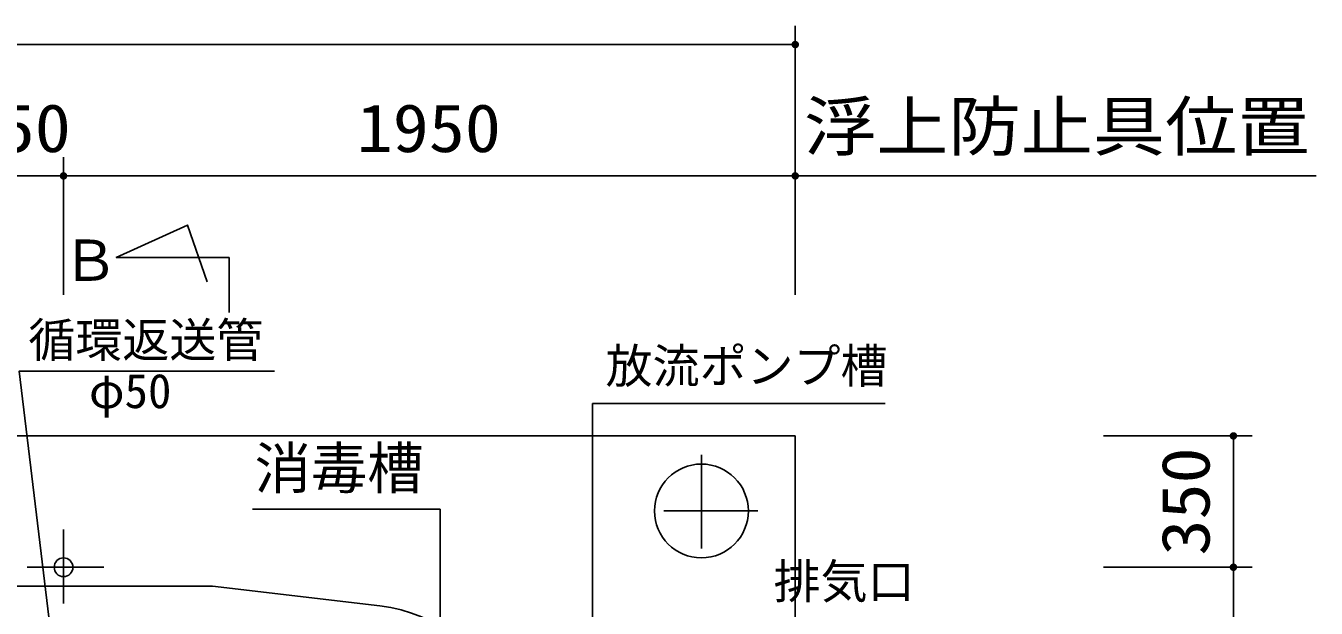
# Model space of a CAD drawing. Units: millimetres, scale not verified. Extents: x -14850 to 14850, y -10500 to 10500.
# Drawn here: x -7500 to -4061, y 2187 to 3739 of the extents above; entities that cross this region are included whole.
import ezdxf
from ezdxf.enums import TextEntityAlignment as Align

# ---------------------------------------------------------------- set-up
doc = ezdxf.new("R2010")
doc.units = ezdxf.units.MM
doc.header["$LTSCALE"] = 50
doc.linetypes.add('CHAIN1', pattern=[8, 5, -1, 1, -1])
for name, color, linetype, lineweight in [('0-0_躯体', 3, 'Continuous', 25), ('0-1_機器', 3, 'Continuous', 25), ('0-2_製作', 5, 'Continuous', 25), ('0-3_寸法', 7, 'Continuous', 25)]:
    doc.layers.add(name, color=color, linetype=linetype, lineweight=lineweight)
doc.styles.add('ＭＳ ゴシック', font='')
doc.styles.get('ＭＳ ゴシック').set_extended_font_data('MS Gothic')

msp = doc.modelspace()

# ---------------------------------------------------------------- linework, layer by layer
at = {"layer": '0-0_躯体'}
for p, q in [((-5989.01, 1495.5), (-5989.01, 2731.8)), ((-5209.24, 2731.8), (-5989.01, 2731.8)), ((-6895.58, 2450.18), (-6395.71, 2450.18)), ((-6395.71, 1398.78), (-6395.71, 2450.18)), ((-7014.08, 2245.77), (-9888.98, 2245.77)), ((-6555.93, 2193.08), (-7002.51, 2245.1))]:
    msp.add_line(p, q, dxfattribs=at)
msp.add_lwpolyline([(-6836.8, 2818.31), (-7517.69, 2818.31), (-7320.79, 1190.77)], dxfattribs=at)
for centre, radius, start, end in [((-7014.08, 2145.77), 100, 83.35652, 90), ((-6602.21, 1795.77), 400, 18.03053, 83.35652)]:
    msp.add_arc(centre, radius, start, end, dxfattribs=at)
at = {"layer": '0-1_機器'}
msp.add_line((-6957.25, 2974.92), (-6957.25, 3121.28), dxfattribs=at)
at = {"layer": '0-1_機器', "color": 2}
for p in [(-10549.08, 2645.77), (-5449.08, -354.23)]:
    msp.add_line(p, (-5449.08, 2645.77), dxfattribs=at)
at = {"layer": '0-1_機器', "color": 2, "linetype": 'CHAIN1'}
for p, q in [((-5699.08, 2595.77), (-5699.08, 2295.77)), ((-5549.08, 2445.77), (-5849.08, 2445.77))]:
    msp.add_line(p, q, dxfattribs=at)
at = {"layer": '0-1_機器'}
msp.add_lwpolyline([(-6957.25, 3121.28), (-7258.75, 3121.28), (-7068.42, 3207.8), (-7016.51, 3056.4)], dxfattribs=at)
at = {"layer": '0-1_機器', "color": 2}
msp.add_circle((-5699.08, 2445.77), 125, dxfattribs=at)
at = {"layer": '0-2_製作', "color": 2}
for p, q in [((-5449.08, 3738.68), (-5449.08, 3022.1)), ((-10549.08, 3688.68), (-5449.08, 3688.68)), ((-7399.08, 3388.68), (-7399.08, 3022.1)), ((-7649.08, 3338.68), (-7399.08, 3338.68)), ((-7399.08, 3338.68), (-5449.08, 3338.68)), ((-5449.08, 3338.68), (-4060.79, 3338.68)), ((-4231.38, 2645.77), (-4627.51, 2645.77)), ((-4281.38, 2645.77), (-4281.38, 2295.77)), ((-4231.38, 2295.77), (-4627.51, 2295.77)), ((-4281.38, 2295.77), (-4281.38, -4.23))]:
    msp.add_line(p, q, dxfattribs=at)
at = {"layer": '0-2_製作'}
for points in [[(-5452.76, 3697.98), (-5459.08, 3688.68), (-5459.06, 3689.31)], [(-5452.76, 3697.98), (-5449.08, 3688.68), (-5459.08, 3688.68)], [(-5449.08, 3688.68), (-5459, 3687.43), (-5459.08, 3688.68)], [(-5452.76, 3697.98), (-5459.06, 3689.31), (-5453.9, 3697.45)], [(-5453.9, 3697.45), (-5459.06, 3689.31), (-5458.9, 3690.56)], [(-5449.08, 3688.68), (-5458.76, 3686.2), (-5459, 3687.43)], [(-5453.9, 3697.45), (-5458.9, 3690.56), (-5454.96, 3696.78)], [(-5454.96, 3696.78), (-5458.9, 3690.56), (-5458.59, 3691.78)], [(-5449.08, 3688.68), (-5458.38, 3685), (-5458.76, 3686.2)], [(-5454.96, 3696.78), (-5458.59, 3691.78), (-5455.92, 3695.97)], [(-5455.92, 3695.97), (-5458.59, 3691.78), (-5458.13, 3692.94)], [(-5449.08, 3688.68), (-5457.84, 3683.87), (-5458.38, 3685)], [(-5455.92, 3695.97), (-5458.13, 3692.94), (-5456.78, 3695.06)], [(-5456.78, 3695.06), (-5458.13, 3692.94), (-5457.52, 3694.04)], [(-5449.08, 3688.68), (-5457.17, 3682.81), (-5457.84, 3683.87)], [(-5449.08, 3688.68), (-5456.37, 3681.84), (-5457.17, 3682.81)], [(-5449.08, 3688.68), (-5455.45, 3680.98), (-5456.37, 3681.84)], [(-5449.08, 3688.68), (-5454.44, 3680.24), (-5455.45, 3680.98)], [(-5449.08, 3678.68), (-5454.44, 3680.24), (-5449.08, 3688.68)], [(-5449.08, 3678.68), (-5453.34, 3679.64), (-5454.44, 3680.24)], [(-5449.08, 3678.68), (-5452.17, 3679.17), (-5453.34, 3679.64)], [(-5451.57, 3698.37), (-5449.08, 3688.68), (-5452.76, 3697.98)], [(-5450.33, 3698.61), (-5449.08, 3688.68), (-5451.57, 3698.37)], [(-5449.08, 3698.68), (-5449.08, 3688.68), (-5450.33, 3698.61)], [(-5448.45, 3698.67), (-5449.08, 3688.68), (-5449.08, 3698.68)], [(-5447.2, 3698.51), (-5449.08, 3688.68), (-5448.45, 3698.67)], [(-5445.99, 3698.2), (-5449.08, 3688.68), (-5447.2, 3698.51)], [(-5444.82, 3697.73), (-5449.08, 3688.68), (-5445.99, 3698.2)], [(-5443.72, 3697.13), (-5449.08, 3688.68), (-5444.82, 3697.73)], [(-5442.7, 3696.39), (-5449.08, 3688.68), (-5443.72, 3697.13)], [(-5442.7, 3696.39), (-5439.08, 3688.68), (-5449.08, 3688.68)], [(-5439.08, 3688.68), (-5449.08, 3678.68), (-5449.08, 3688.68)], [(-5439.08, 3688.68), (-5447.83, 3678.76), (-5449.08, 3678.68)], [(-5439.08, 3688.68), (-5446.59, 3679), (-5447.83, 3678.76)], [(-5439.08, 3688.68), (-5445.4, 3679.39), (-5446.59, 3679)], [(-5439.08, 3688.68), (-5444.26, 3679.92), (-5445.4, 3679.39)], [(-5439.1, 3688.06), (-5444.26, 3679.92), (-5439.08, 3688.68)], [(-5439.26, 3686.81), (-5444.26, 3679.92), (-5439.1, 3688.06)], [(-5439.26, 3686.81), (-5443.2, 3680.59), (-5444.26, 3679.92)], [(-5439.57, 3685.59), (-5443.2, 3680.59), (-5439.26, 3686.81)], [(-5439.57, 3685.59), (-5442.23, 3681.4), (-5443.2, 3680.59)], [(-5441.79, 3695.53), (-5439.08, 3688.68), (-5442.7, 3696.39)], [(-5440.03, 3684.43), (-5442.23, 3681.4), (-5439.57, 3685.59)], [(-5440.03, 3684.43), (-5441.37, 3682.31), (-5442.23, 3681.4)], [(-5440.99, 3694.56), (-5439.08, 3688.68), (-5441.79, 3695.53)], [(-5440.64, 3683.33), (-5441.37, 3682.31), (-5440.03, 3684.43)], [(-5440.32, 3693.5), (-5439.08, 3688.68), (-5440.99, 3694.56)], [(-5439.78, 3692.37), (-5439.08, 3688.68), (-5440.32, 3693.5)], [(-5439.39, 3691.17), (-5439.08, 3688.68), (-5439.78, 3692.37)], [(-5439.16, 3689.94), (-5439.08, 3688.68), (-5439.39, 3691.17)], [(-5449.08, 3678.68), (-5450.95, 3678.86), (-5452.17, 3679.17)], [(-5449.08, 3678.68), (-5449.71, 3678.7), (-5450.95, 3678.86)], [(-7404.96, 3346.78), (-7409.08, 3338.68), (-7405.92, 3345.97)], [(-7404.96, 3346.78), (-7399.08, 3338.68), (-7409.08, 3338.68)], [(-7405.92, 3345.97), (-7409.08, 3338.68), (-7409.06, 3339.31)], [(-7399.08, 3338.68), (-7409, 3337.43), (-7409.08, 3338.68)], [(-7405.92, 3345.97), (-7409.06, 3339.31), (-7406.78, 3345.06)], [(-7406.78, 3345.06), (-7409.06, 3339.31), (-7408.9, 3340.56)], [(-7399.08, 3338.68), (-7408.76, 3336.2), (-7409, 3337.43)], [(-7406.78, 3345.06), (-7408.9, 3340.56), (-7407.52, 3344.04)], [(-7407.52, 3344.04), (-7408.9, 3340.56), (-7408.59, 3341.78)], [(-7399.08, 3338.68), (-7408.38, 3335), (-7408.76, 3336.2)], [(-7407.52, 3344.04), (-7408.59, 3341.78), (-7408.13, 3342.94)], [(-7399.08, 3338.68), (-7407.84, 3333.87), (-7408.38, 3335)], [(-7399.08, 3338.68), (-7407.17, 3332.81), (-7407.84, 3333.87)], [(-7399.08, 3338.68), (-7406.37, 3331.84), (-7407.17, 3332.81)], [(-7399.08, 3338.68), (-7405.45, 3330.98), (-7406.37, 3331.84)], [(-7399.08, 3338.68), (-7404.44, 3330.24), (-7405.45, 3330.98)], [(-7403.9, 3347.45), (-7399.08, 3338.68), (-7404.96, 3346.78)], [(-7399.08, 3338.68), (-7403.34, 3329.64), (-7404.44, 3330.24)], [(-7402.76, 3347.98), (-7399.08, 3338.68), (-7403.9, 3347.45)], [(-7399.08, 3338.68), (-7402.17, 3329.17), (-7403.34, 3329.64)], [(-7401.57, 3348.37), (-7399.08, 3338.68), (-7402.76, 3347.98)], [(-7399.08, 3328.68), (-7402.17, 3329.17), (-7399.08, 3338.68)], [(-7400.33, 3348.61), (-7399.08, 3338.68), (-7401.57, 3348.37)], [(-7399.08, 3348.68), (-7399.08, 3338.68), (-7400.33, 3348.61)], [(-7398.45, 3348.67), (-7399.08, 3338.68), (-7399.08, 3348.68)], [(-7397.2, 3348.51), (-7399.08, 3338.68), (-7398.45, 3348.67)], [(-7395.99, 3348.2), (-7399.08, 3338.68), (-7397.2, 3348.51)], [(-7394.82, 3347.73), (-7399.08, 3338.68), (-7395.99, 3348.2)], [(-7394.82, 3347.73), (-7389.08, 3338.68), (-7399.08, 3338.68)], [(-7389.08, 3338.68), (-7399.08, 3328.68), (-7399.08, 3338.68)], [(-7389.08, 3338.68), (-7397.83, 3328.76), (-7399.08, 3328.68)], [(-7389.08, 3338.68), (-7396.59, 3329), (-7397.83, 3328.76)], [(-7389.08, 3338.68), (-7395.4, 3329.39), (-7396.59, 3329)], [(-7389.08, 3338.68), (-7394.26, 3329.92), (-7395.4, 3329.39)], [(-7393.72, 3347.13), (-7389.08, 3338.68), (-7394.82, 3347.73)], [(-7389.08, 3338.68), (-7393.2, 3330.59), (-7394.26, 3329.92)], [(-7392.7, 3346.39), (-7389.08, 3338.68), (-7393.72, 3347.13)], [(-7389.08, 3338.68), (-7392.23, 3331.4), (-7393.2, 3330.59)], [(-7391.79, 3345.53), (-7389.08, 3338.68), (-7392.7, 3346.39)], [(-7389.1, 3338.06), (-7392.23, 3331.4), (-7389.08, 3338.68)], [(-7389.1, 3338.06), (-7391.37, 3332.31), (-7392.23, 3331.4)], [(-7390.99, 3344.56), (-7389.08, 3338.68), (-7391.79, 3345.53)], [(-7389.26, 3336.81), (-7391.37, 3332.31), (-7389.1, 3338.06)], [(-7389.26, 3336.81), (-7390.64, 3333.33), (-7391.37, 3332.31)], [(-7390.32, 3343.5), (-7389.08, 3338.68), (-7390.99, 3344.56)], [(-7389.57, 3335.59), (-7390.64, 3333.33), (-7389.26, 3336.81)], [(-7389.78, 3342.37), (-7389.08, 3338.68), (-7390.32, 3343.5)], [(-7389.39, 3341.17), (-7389.08, 3338.68), (-7389.78, 3342.37)], [(-7389.16, 3339.94), (-7389.08, 3338.68), (-7389.39, 3341.17)], [(-5452.76, 3347.98), (-5459.08, 3338.68), (-5453.9, 3347.45)], [(-5452.76, 3347.98), (-5449.08, 3338.68), (-5459.08, 3338.68)], [(-5453.9, 3347.45), (-5459.08, 3338.68), (-5459.06, 3339.31)], [(-5449.08, 3338.68), (-5459, 3337.43), (-5459.08, 3338.68)], [(-5453.9, 3347.45), (-5459.06, 3339.31), (-5454.96, 3346.78)], [(-5454.96, 3346.78), (-5459.06, 3339.31), (-5458.9, 3340.56)], [(-5449.08, 3338.68), (-5458.76, 3336.2), (-5459, 3337.43)], [(-5454.96, 3346.78), (-5458.9, 3340.56), (-5455.92, 3345.97)], [(-5455.92, 3345.97), (-5458.9, 3340.56), (-5458.59, 3341.78)], [(-5449.08, 3338.68), (-5458.38, 3335), (-5458.76, 3336.2)], [(-5455.92, 3345.97), (-5458.59, 3341.78), (-5456.78, 3345.06)], [(-5456.78, 3345.06), (-5458.59, 3341.78), (-5458.13, 3342.94)], [(-5449.08, 3338.68), (-5457.84, 3333.87), (-5458.38, 3335)], [(-5456.78, 3345.06), (-5458.13, 3342.94), (-5457.52, 3344.04)], [(-5449.08, 3338.68), (-5457.17, 3332.81), (-5457.84, 3333.87)], [(-5449.08, 3338.68), (-5456.37, 3331.84), (-5457.17, 3332.81)], [(-5449.08, 3338.68), (-5455.45, 3330.98), (-5456.37, 3331.84)], [(-5449.08, 3338.68), (-5454.44, 3330.24), (-5455.45, 3330.98)], [(-5449.08, 3338.68), (-5453.34, 3329.64), (-5454.44, 3330.24)], [(-5449.08, 3328.68), (-5453.34, 3329.64), (-5449.08, 3338.68)], [(-5451.57, 3348.37), (-5449.08, 3338.68), (-5452.76, 3347.98)], [(-5450.33, 3348.61), (-5449.08, 3338.68), (-5451.57, 3348.37)], [(-5449.08, 3348.68), (-5449.08, 3338.68), (-5450.33, 3348.61)], [(-5448.45, 3348.67), (-5449.08, 3338.68), (-5449.08, 3348.68)], [(-5447.2, 3348.51), (-5449.08, 3338.68), (-5448.45, 3348.67)], [(-5445.99, 3348.2), (-5449.08, 3338.68), (-5447.2, 3348.51)], [(-5444.82, 3347.73), (-5449.08, 3338.68), (-5445.99, 3348.2)], [(-5443.72, 3347.13), (-5449.08, 3338.68), (-5444.82, 3347.73)], [(-5443.72, 3347.13), (-5439.08, 3338.68), (-5449.08, 3338.68)], [(-5439.08, 3338.68), (-5449.08, 3328.68), (-5449.08, 3338.68)], [(-5439.08, 3338.68), (-5447.83, 3328.76), (-5449.08, 3328.68)], [(-5439.08, 3338.68), (-5446.59, 3329), (-5447.83, 3328.76)], [(-5439.08, 3338.68), (-5445.4, 3329.39), (-5446.59, 3329)], [(-5439.08, 3338.68), (-5444.26, 3329.92), (-5445.4, 3329.39)], [(-5439.1, 3338.06), (-5444.26, 3329.92), (-5439.08, 3338.68)], [(-5439.1, 3338.06), (-5443.2, 3330.59), (-5444.26, 3329.92)], [(-5442.7, 3346.39), (-5439.08, 3338.68), (-5443.72, 3347.13)], [(-5439.26, 3336.81), (-5443.2, 3330.59), (-5439.1, 3338.06)], [(-5439.26, 3336.81), (-5442.23, 3331.4), (-5443.2, 3330.59)], [(-5441.79, 3345.53), (-5439.08, 3338.68), (-5442.7, 3346.39)], [(-5439.57, 3335.59), (-5442.23, 3331.4), (-5439.26, 3336.81)], [(-5440.99, 3344.56), (-5439.08, 3338.68), (-5441.79, 3345.53)], [(-5440.32, 3343.5), (-5439.08, 3338.68), (-5440.99, 3344.56)], [(-5439.78, 3342.37), (-5439.08, 3338.68), (-5440.32, 3343.5)], [(-5439.39, 3341.17), (-5439.08, 3338.68), (-5439.78, 3342.37)], [(-5439.16, 3339.94), (-5439.08, 3338.68), (-5439.39, 3341.17)], [(-7399.08, 3328.68), (-7400.95, 3328.86), (-7402.17, 3329.17)], [(-7399.08, 3328.68), (-7399.71, 3328.7), (-7400.95, 3328.86)], [(-7389.57, 3335.59), (-7390.03, 3334.43), (-7390.64, 3333.33)], [(-5449.08, 3328.68), (-5452.17, 3329.17), (-5453.34, 3329.64)], [(-5449.08, 3328.68), (-5450.95, 3328.86), (-5452.17, 3329.17)], [(-5449.08, 3328.68), (-5449.71, 3328.7), (-5450.95, 3328.86)], [(-5439.57, 3335.59), (-5441.37, 3332.31), (-5442.23, 3331.4)], [(-5440.03, 3334.43), (-5441.37, 3332.31), (-5439.57, 3335.59)], [(-5440.03, 3334.43), (-5440.64, 3333.33), (-5441.37, 3332.31)], [(-4285.06, 2655.07), (-4291.38, 2645.77), (-4286.19, 2654.53)], [(-4285.06, 2655.07), (-4281.38, 2645.77), (-4291.38, 2645.77)], [(-4286.19, 2654.53), (-4291.38, 2645.77), (-4291.36, 2646.4)], [(-4286.19, 2654.53), (-4291.36, 2646.4), (-4287.25, 2653.86)], [(-4287.25, 2653.86), (-4291.36, 2646.4), (-4291.2, 2647.64)], [(-4287.25, 2653.86), (-4291.2, 2647.64), (-4288.22, 2653.06)], [(-4288.22, 2653.06), (-4291.2, 2647.64), (-4290.89, 2648.86)], [(-4288.22, 2653.06), (-4290.89, 2648.86), (-4289.08, 2652.14)], [(-4289.08, 2652.14), (-4290.89, 2648.86), (-4290.42, 2650.03)], [(-4289.08, 2652.14), (-4290.42, 2650.03), (-4289.82, 2651.13)], [(-4283.86, 2655.45), (-4281.38, 2645.77), (-4285.06, 2655.07)], [(-4282.63, 2655.69), (-4281.38, 2645.77), (-4283.86, 2655.45)], [(-4281.38, 2655.77), (-4281.38, 2645.77), (-4282.63, 2655.69)], [(-4280.75, 2655.75), (-4281.38, 2645.77), (-4281.38, 2655.77)], [(-4279.5, 2655.59), (-4281.38, 2645.77), (-4280.75, 2655.75)], [(-4278.29, 2655.28), (-4281.38, 2645.77), (-4279.5, 2655.59)], [(-4277.12, 2654.82), (-4281.38, 2645.77), (-4278.29, 2655.28)], [(-4276.02, 2654.21), (-4281.38, 2645.77), (-4277.12, 2654.82)], [(-4276.02, 2654.21), (-4271.38, 2645.77), (-4281.38, 2645.77)], [(-4275, 2653.47), (-4271.38, 2645.77), (-4276.02, 2654.21)], [(-4274.09, 2652.61), (-4271.38, 2645.77), (-4275, 2653.47)], [(-4273.29, 2651.65), (-4271.38, 2645.77), (-4274.09, 2652.61)], [(-4272.61, 2650.59), (-4271.38, 2645.77), (-4273.29, 2651.65)], [(-4272.08, 2649.45), (-4271.38, 2645.77), (-4272.61, 2650.59)], [(-4271.69, 2648.26), (-4271.38, 2645.77), (-4272.08, 2649.45)], [(-4271.45, 2647.02), (-4271.38, 2645.77), (-4271.69, 2648.26)], [(-4281.38, 2645.77), (-4291.3, 2644.52), (-4291.38, 2645.77)], [(-4281.38, 2645.77), (-4291.06, 2643.28), (-4291.3, 2644.52)], [(-4281.38, 2645.77), (-4290.67, 2642.09), (-4291.06, 2643.28)], [(-4281.38, 2645.77), (-4290.14, 2640.95), (-4290.67, 2642.09)], [(-4281.38, 2645.77), (-4289.47, 2639.89), (-4290.14, 2640.95)], [(-4281.38, 2645.77), (-4288.67, 2638.92), (-4289.47, 2639.89)], [(-4281.38, 2645.77), (-4287.75, 2638.06), (-4288.67, 2638.92)], [(-4281.38, 2645.77), (-4286.73, 2637.33), (-4287.75, 2638.06)], [(-4281.38, 2645.77), (-4285.63, 2636.72), (-4286.73, 2637.33)], [(-4281.38, 2635.77), (-4285.63, 2636.72), (-4281.38, 2645.77)], [(-4281.38, 2635.77), (-4284.47, 2636.26), (-4285.63, 2636.72)], [(-4281.38, 2635.77), (-4283.25, 2635.95), (-4284.47, 2636.26)], [(-4281.38, 2635.77), (-4282, 2635.79), (-4283.25, 2635.95)], [(-4271.38, 2645.77), (-4281.38, 2635.77), (-4281.38, 2645.77)], [(-4271.38, 2645.77), (-4280.12, 2635.85), (-4281.38, 2635.77)], [(-4271.38, 2645.77), (-4278.89, 2636.08), (-4280.12, 2635.85)], [(-4271.38, 2645.77), (-4277.69, 2636.47), (-4278.89, 2636.08)], [(-4271.38, 2645.77), (-4276.56, 2637.01), (-4277.69, 2636.47)], [(-4271.4, 2645.14), (-4276.56, 2637.01), (-4271.38, 2645.77)], [(-4271.4, 2645.14), (-4275.5, 2637.68), (-4276.56, 2637.01)], [(-4271.55, 2643.9), (-4275.5, 2637.68), (-4271.4, 2645.14)], [(-4271.55, 2643.9), (-4274.53, 2638.48), (-4275.5, 2637.68)], [(-4271.87, 2642.68), (-4274.53, 2638.48), (-4271.55, 2643.9)], [(-4271.87, 2642.68), (-4273.67, 2639.39), (-4274.53, 2638.48)], [(-4272.33, 2641.51), (-4273.67, 2639.39), (-4271.87, 2642.68)], [(-4272.33, 2641.51), (-4272.93, 2640.41), (-4273.67, 2639.39)], [(-4286.19, 2304.53), (-4291.38, 2295.77), (-4287.25, 2303.86)], [(-4286.19, 2304.53), (-4281.38, 2295.77), (-4291.38, 2295.77)], [(-4285.06, 2305.07), (-4281.38, 2295.77), (-4286.19, 2304.53)], [(-4283.86, 2305.46), (-4281.38, 2295.77), (-4285.06, 2305.07)], [(-4282.63, 2305.69), (-4281.38, 2295.77), (-4283.86, 2305.46)], [(-4281.38, 2305.77), (-4281.38, 2295.77), (-4282.63, 2305.69)], [(-4280.75, 2305.75), (-4281.38, 2295.77), (-4281.38, 2305.77)], [(-4279.5, 2305.59), (-4281.38, 2295.77), (-4280.75, 2305.75)], [(-4278.29, 2305.28), (-4281.38, 2295.77), (-4279.5, 2305.59)], [(-4277.12, 2304.82), (-4281.38, 2295.77), (-4278.29, 2305.28)], [(-4276.02, 2304.21), (-4281.38, 2295.77), (-4277.12, 2304.82)], [(-4276.02, 2304.21), (-4271.38, 2295.77), (-4281.38, 2295.77)], [(-4275, 2303.47), (-4271.38, 2295.77), (-4276.02, 2304.21)], [(-4287.25, 2303.86), (-4291.38, 2295.77), (-4291.36, 2296.4)], [(-4281.38, 2295.77), (-4291.3, 2294.52), (-4291.38, 2295.77)], [(-4287.25, 2303.86), (-4291.36, 2296.4), (-4288.22, 2303.06)], [(-4288.22, 2303.06), (-4291.36, 2296.4), (-4291.2, 2297.64)], [(-4281.38, 2295.77), (-4291.06, 2293.28), (-4291.3, 2294.52)], [(-4288.22, 2303.06), (-4291.2, 2297.64), (-4289.08, 2302.14)], [(-4289.08, 2302.14), (-4291.2, 2297.64), (-4290.89, 2298.86)], [(-4281.38, 2295.77), (-4290.67, 2292.09), (-4291.06, 2293.28)], [(-4289.08, 2302.14), (-4290.89, 2298.86), (-4289.82, 2301.13)], [(-4289.82, 2301.13), (-4290.89, 2298.86), (-4290.42, 2300.03)], [(-4281.38, 2295.77), (-4290.14, 2290.95), (-4290.67, 2292.09)], [(-4281.38, 2295.77), (-4289.47, 2289.89), (-4290.14, 2290.95)], [(-4281.38, 2295.77), (-4288.67, 2288.92), (-4289.47, 2289.89)], [(-4281.38, 2295.77), (-4287.75, 2288.06), (-4288.67, 2288.92)], [(-4281.38, 2295.77), (-4286.73, 2287.33), (-4287.75, 2288.06)], [(-4281.38, 2295.77), (-4285.63, 2286.72), (-4286.73, 2287.33)], [(-4281.38, 2285.77), (-4285.63, 2286.72), (-4281.38, 2295.77)], [(-4281.38, 2285.77), (-4284.47, 2286.26), (-4285.63, 2286.72)], [(-4281.38, 2285.77), (-4283.25, 2285.95), (-4284.47, 2286.26)], [(-4281.38, 2285.77), (-4282, 2285.79), (-4283.25, 2285.95)], [(-4271.38, 2295.77), (-4281.38, 2285.77), (-4281.38, 2295.77)], [(-4271.38, 2295.77), (-4280.12, 2285.85), (-4281.38, 2285.77)], [(-4271.38, 2295.77), (-4278.89, 2286.08), (-4280.12, 2285.85)], [(-4271.38, 2295.77), (-4277.69, 2286.47), (-4278.89, 2286.08)], [(-4271.38, 2295.77), (-4276.56, 2287.01), (-4277.69, 2286.47)], [(-4271.38, 2295.77), (-4275.5, 2287.68), (-4276.56, 2287.01)], [(-4271.4, 2295.14), (-4275.5, 2287.68), (-4271.38, 2295.77)], [(-4271.4, 2295.14), (-4274.53, 2288.48), (-4275.5, 2287.68)], [(-4274.09, 2302.61), (-4271.38, 2295.77), (-4275, 2303.47)], [(-4271.55, 2293.9), (-4274.53, 2288.48), (-4271.4, 2295.14)], [(-4271.55, 2293.9), (-4273.67, 2289.4), (-4274.53, 2288.48)], [(-4273.29, 2301.65), (-4271.38, 2295.77), (-4274.09, 2302.61)], [(-4271.87, 2292.68), (-4273.67, 2289.4), (-4271.55, 2293.9)], [(-4271.87, 2292.68), (-4272.93, 2290.41), (-4273.67, 2289.4)], [(-4272.61, 2300.59), (-4271.38, 2295.77), (-4273.29, 2301.65)], [(-4272.33, 2291.51), (-4272.93, 2290.41), (-4271.87, 2292.68)], [(-4272.08, 2299.45), (-4271.38, 2295.77), (-4272.61, 2300.59)], [(-4271.69, 2298.26), (-4271.38, 2295.77), (-4272.08, 2299.45)], [(-4271.45, 2297.02), (-4271.38, 2295.77), (-4271.69, 2298.26)]]:
    msp.add_solid(points, dxfattribs=at)
at = {"layer": '0-3_寸法'}
for p, q in [((-7399.08, 2395.97), (-7399.08, 2199.49)), ((-7496.4, 2295.77), (-7291.26, 2295.77))]:
    msp.add_line(p, q, dxfattribs=at)
msp.add_circle((-7399.08, 2295.77), 25, dxfattribs=at)

# ---------------------------------------------------------------- texts
at = {"layer": '0-0_躯体', "color": 4, "style": 'ＭＳ ゴシック'}
for s, height, p in [('\u3000循環返送管\u3000', 91.79, (-7617.98, 2828.05)), ('\u3000放流ポンプ槽', 91.79, (-6079.66, 2759)), ('\u3000\u3000φ50', 91.79, (-7581.76, 2692.24)), ('\u3000消毒槽\u3000', 110, (-7039.94, 2472.04)), ('\u3000排気口\u3000', 91.79, (-5631.96, 2185.03))]:
    msp.add_text(s, height=height, dxfattribs=at).set_placement(p, align=Align.BOTTOM_LEFT)
at = {"layer": '0-1_機器', "color": 4, "style": 'ＭＳ ゴシック'}
msp.add_text('Ｂ', height=110, dxfattribs=at).set_placement((-7402.95, 3025.96), align=Align.BOTTOM_LEFT)
at = {"layer": '0-2_製作', "color": 4, "style": 'ＭＳ ゴシック', "width": 1.1}
for s, height, p in [('浮上防止具位置', 128.3, (-5425.9, 3367.94)), ('250', 128.4, (-7667.83, 3363.68)), ('1950', 128.4, (-6617.83, 3363.68))]:
    msp.add_text(s, height=height, dxfattribs=at).set_placement(p, align=Align.BOTTOM_LEFT)
msp.add_text('350', height=128.4, rotation=90, dxfattribs=at).set_placement((-4306.38, 2327.02), align=Align.BOTTOM_LEFT)

doc.saveas('drawing.dxf')
